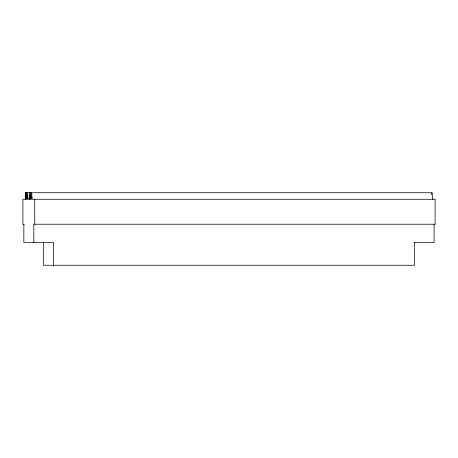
<?xml version="1.0" encoding="UTF-8"?>
<svg xmlns="http://www.w3.org/2000/svg" width="458" height="458" viewBox="0 0 458 458"><rect width="100%" height="100%" fill="white"/><g stroke="black" fill="none" stroke-linecap="round" stroke-linejoin="round"><path stroke-width="0.69" d="M25.31 199.276L25.31 192.744L431.928 192.744L432.684 199.276M25.762 199.276L22.9 199.276L22.9 224.225L24.331 224.225M29.661 199.276L28.23 199.276L27.474 192.744L27.474 199.276L27.148 199.276L26.392 192.744L26.392 199.276L26.06 199.276L25.31 192.744M414.267 242.522L434.092 242.522L434.092 224.225M431.928 192.744L431.928 194.702M414.404 242.522L414.404 265.256L43.527 265.256L43.527 242.522M53.512 265.256L53.512 242.522L23.839 242.522L23.839 224.225M34.739 199.276L34.739 224.225M33.823 242.522L33.823 224.225L435.1 224.225L435.1 199.276L32.323 199.276L31.568 192.744L31.568 199.276L31.241 199.276L30.486 192.744L30.486 199.276L30.154 199.276L29.404 192.744L29.404 199.276"/></g></svg>
